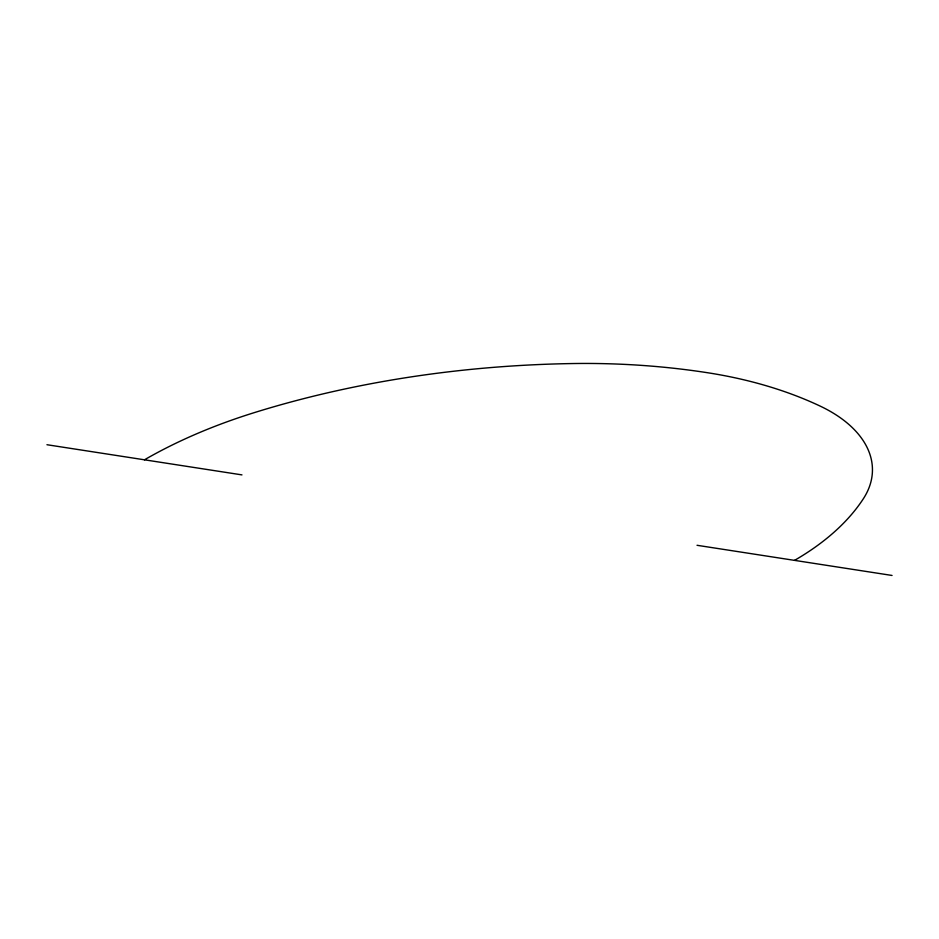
<?xml version="1.0" encoding="UTF-8"?>
<svg xmlns="http://www.w3.org/2000/svg" width="939" height="939" viewBox="0 0 939 939"><rect width="100%" height="100%" fill="white"/><g stroke="black" fill="none" stroke-linecap="round" stroke-linejoin="round"><path stroke-width="1.41" d="M46.95 444.722L241.969 474.888M697.031 545.289L892.05 575.454M794.535 560.372A300.703 173.609 0 0 0 863.281 498.855A142.599 82.327 0 0 0 820.252 406.141A300.703 173.609 0 0 0 707.443 372.713A470.955 271.899 0 0 0 572.813 363.546A711.48 410.777 0 0 0 253.119 412.996A470.955 271.899 0 0 0 144.465 459.805"/></g></svg>
